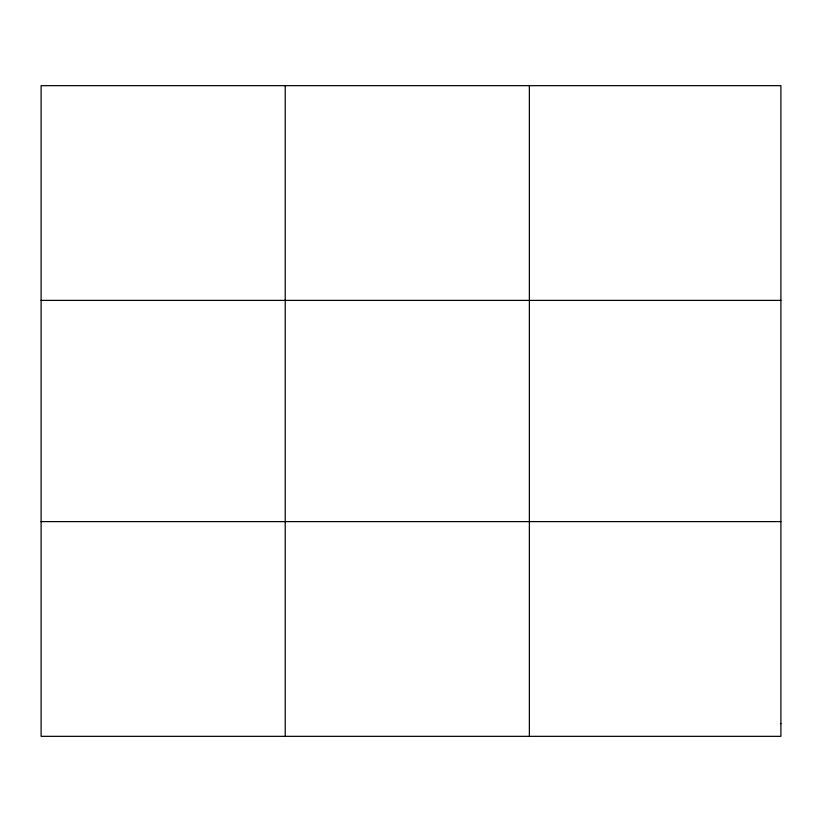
<?xml version="1.0" encoding="UTF-8"?>
<svg xmlns="http://www.w3.org/2000/svg" width="822" height="822" viewBox="0 0 822 822"><rect width="100%" height="100%" fill="white"/><g stroke="black" fill="none" stroke-linecap="round" stroke-linejoin="round"><path stroke-width="1.23" d="M285.234 736.337L285.234 85.663M529.368 736.337L529.368 85.663M41.1 300.39L780.9 300.39M41.1 521.61L780.9 521.61M780.9 723.709L780.9 736.337L41.1 736.337L41.1 85.663L780.9 85.663L780.9 723.709"/></g></svg>
